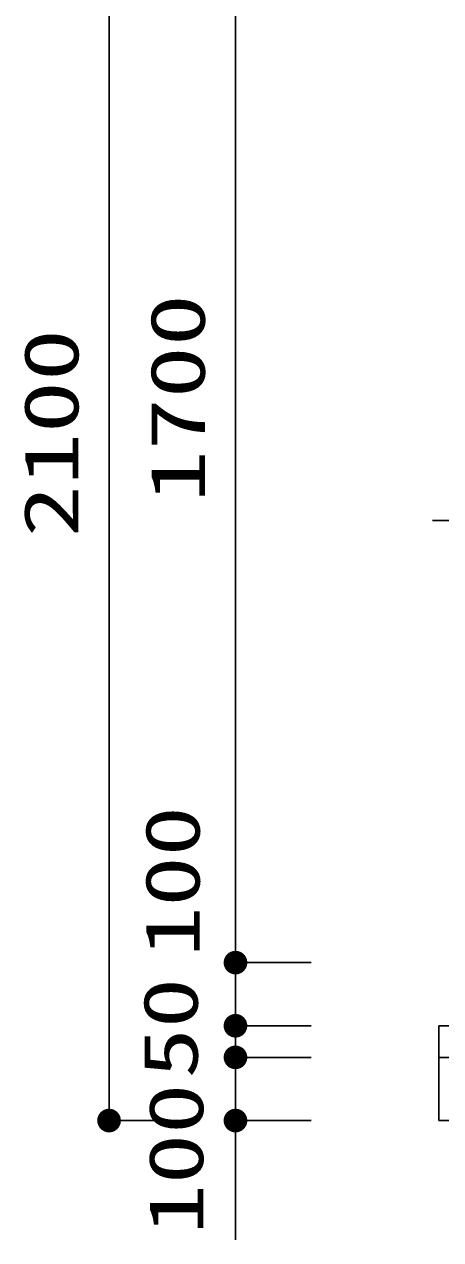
# Model space of a CAD drawing. Units: millimetres, scale not verified. Extents: x -9804 to 7514, y -6320 to 5758.
# Drawn here: x -1637 to -978, y -3338 to -1414 of the extents above; entities that cross this region are included whole.
import ezdxf
from ezdxf.enums import TextEntityAlignment as Align

# ---------------------------------------------------------------- set-up
doc = ezdxf.new("R2010")
doc.units = ezdxf.units.MM
doc.header["$LTSCALE"] = 30
for name, color, linetype, lineweight in [('0-1_KIKI', 3, 'Continuous', 25), ('0-2_SEISAKU', 2, 'Continuous', 25), ('0-6_SUNPO', 7, 'Continuous', 25)]:
    doc.layers.add(name, color=color, linetype=linetype, lineweight=lineweight)
doc.styles.add('ＭＳ ゴシック', font='')
doc.styles.get('ＭＳ ゴシック').set_extended_font_data('MS Gothic')

msp = doc.modelspace()

# ---------------------------------------------------------------- linework, layer by layer
at = {"layer": '0-1_KIKI'}
msp.add_line((-930.92, -2199.23), (-990.92, -2199.23), dxfattribs=at)
at = {"layer": '0-2_SEISAKU'}
for p, q in [((-980.88, -2999.23), (-980.88, -3149.23)), ((-980.88, -3049.23), (19.17, -3049.23)), ((-980.88, -3149.23), (19.17, -3149.23))]:
    msp.add_line(p, q, dxfattribs=at)
msp.add_lwpolyline([(-980.88, -2999.23), (19.17, -2999.23), (19.17, -3149.23)], dxfattribs=at)
at = {"layer": '0-6_SUNPO', "color": 4}
for p, q in [((-1502.45, -3149.23), (-1502.45, -1049.23)), ((-1302.45, -1199.23), (-1302.45, -2899.23)), ((-1182.45, -2899.23), (-1302.45, -2899.23)), ((-1182.45, -2899.23), (-1302.45, -2899.23)), ((-1302.45, -2899.23), (-1302.45, -2999.23)), ((-1182.45, -2999.23), (-1302.45, -2999.23)), ((-1182.45, -2999.23), (-1302.45, -2999.23)), ((-1302.45, -2999.23), (-1302.45, -3049.23)), ((-1182.45, -3049.23), (-1302.45, -3049.23)), ((-1182.45, -3049.23), (-1302.45, -3049.23)), ((-1302.45, -3049.23), (-1302.45, -3149.23)), ((-1382.45, -3149.23), (-1502.45, -3149.23)), ((-1182.45, -3149.23), (-1302.45, -3149.23)), ((-1302.45, -3158.6), (-1302.45, -3337.82))]:
    msp.add_line(p, q, dxfattribs=at)
at = {"layer": '0-6_SUNPO'}
for points in [[(-1312.87, -2883.64), (-1302.45, -2899.23), (-1315.71, -2885.97)], [(-1312.87, -2883.64), (-1302.45, -2899.23), (-1315.71, -2885.97)], [(-1309.62, -2881.9), (-1302.45, -2899.23), (-1312.87, -2883.64)], [(-1309.62, -2881.9), (-1302.45, -2899.23), (-1312.87, -2883.64)], [(-1306.11, -2880.84), (-1302.45, -2899.23), (-1309.62, -2881.9)], [(-1306.11, -2880.84), (-1302.45, -2899.23), (-1309.62, -2881.9)], [(-1302.45, -2880.48), (-1302.45, -2899.23), (-1306.11, -2880.84)], [(-1302.45, -2880.48), (-1302.45, -2899.23), (-1306.11, -2880.84)], [(-1298.79, -2880.84), (-1302.45, -2899.23), (-1302.45, -2880.48)], [(-1298.79, -2880.84), (-1302.45, -2899.23), (-1302.45, -2880.48)], [(-1295.27, -2881.9), (-1302.45, -2899.23), (-1298.79, -2880.84)], [(-1295.27, -2881.9), (-1302.45, -2899.23), (-1298.79, -2880.84)], [(-1292.03, -2883.64), (-1302.45, -2899.23), (-1295.27, -2881.9)], [(-1292.03, -2883.64), (-1302.45, -2899.23), (-1295.27, -2881.9)], [(-1289.19, -2885.97), (-1302.45, -2899.23), (-1292.03, -2883.64)], [(-1289.19, -2885.97), (-1302.45, -2899.23), (-1292.03, -2883.64)], [(-1320.84, -2895.57), (-1302.45, -2899.23), (-1321.2, -2899.23)], [(-1320.84, -2895.57), (-1302.45, -2899.23), (-1321.2, -2899.23)], [(-1321.2, -2899.23), (-1302.45, -2899.23), (-1320.84, -2902.89)], [(-1321.2, -2899.23), (-1302.45, -2899.23), (-1320.84, -2902.89)], [(-1319.77, -2892.05), (-1302.45, -2899.23), (-1320.84, -2895.57)], [(-1319.77, -2892.05), (-1302.45, -2899.23), (-1320.84, -2895.57)], [(-1320.84, -2902.89), (-1302.45, -2899.23), (-1319.77, -2906.4)], [(-1320.84, -2902.89), (-1302.45, -2899.23), (-1319.77, -2906.4)], [(-1318.04, -2888.81), (-1302.45, -2899.23), (-1319.77, -2892.05)], [(-1318.04, -2888.81), (-1302.45, -2899.23), (-1319.77, -2892.05)], [(-1319.77, -2906.4), (-1302.45, -2899.23), (-1318.04, -2909.64)], [(-1319.77, -2906.4), (-1302.45, -2899.23), (-1318.04, -2909.64)], [(-1315.71, -2885.97), (-1302.45, -2899.23), (-1318.04, -2888.81)], [(-1315.71, -2885.97), (-1302.45, -2899.23), (-1318.04, -2888.81)], [(-1318.04, -2909.64), (-1302.45, -2899.23), (-1315.71, -2912.49)], [(-1318.04, -2909.64), (-1302.45, -2899.23), (-1315.71, -2912.49)], [(-1315.71, -2912.49), (-1302.45, -2899.23), (-1312.87, -2914.82)], [(-1315.71, -2912.49), (-1302.45, -2899.23), (-1312.87, -2914.82)], [(-1312.87, -2914.82), (-1302.45, -2899.23), (-1309.62, -2916.55)], [(-1312.87, -2914.82), (-1302.45, -2899.23), (-1309.62, -2916.55)], [(-1309.62, -2916.55), (-1302.45, -2899.23), (-1306.11, -2917.62)], [(-1309.62, -2916.55), (-1302.45, -2899.23), (-1306.11, -2917.62)], [(-1306.11, -2917.62), (-1302.45, -2899.23), (-1302.45, -2917.98)], [(-1306.11, -2917.62), (-1302.45, -2899.23), (-1302.45, -2917.98)], [(-1286.86, -2888.81), (-1302.45, -2899.23), (-1289.19, -2885.97)], [(-1286.86, -2888.81), (-1302.45, -2899.23), (-1289.19, -2885.97)], [(-1285.13, -2892.05), (-1302.45, -2899.23), (-1286.86, -2888.81)], [(-1285.13, -2892.05), (-1302.45, -2899.23), (-1286.86, -2888.81)], [(-1284.06, -2895.57), (-1302.45, -2899.23), (-1285.13, -2892.05)], [(-1284.06, -2895.57), (-1302.45, -2899.23), (-1285.13, -2892.05)], [(-1283.7, -2899.23), (-1302.45, -2899.23), (-1284.06, -2895.57)], [(-1283.7, -2899.23), (-1302.45, -2899.23), (-1284.06, -2895.57)], [(-1302.45, -2917.98), (-1302.45, -2899.23), (-1298.79, -2917.62)], [(-1298.79, -2917.62), (-1302.45, -2899.23), (-1295.27, -2916.55)], [(-1295.27, -2916.55), (-1302.45, -2899.23), (-1292.03, -2914.82)], [(-1292.03, -2914.82), (-1302.45, -2899.23), (-1289.19, -2912.49)], [(-1289.19, -2912.49), (-1302.45, -2899.23), (-1286.86, -2909.64)], [(-1286.86, -2909.64), (-1302.45, -2899.23), (-1285.13, -2906.4)], [(-1285.13, -2906.4), (-1302.45, -2899.23), (-1284.06, -2902.89)], [(-1284.06, -2902.89), (-1302.45, -2899.23), (-1283.7, -2899.23)], [(-1302.45, -2917.98), (-1302.45, -2899.23), (-1298.79, -2917.62)], [(-1298.79, -2917.62), (-1302.45, -2899.23), (-1295.27, -2916.55)], [(-1295.27, -2916.55), (-1302.45, -2899.23), (-1292.03, -2914.82)], [(-1292.03, -2914.82), (-1302.45, -2899.23), (-1289.19, -2912.49)], [(-1289.19, -2912.49), (-1302.45, -2899.23), (-1286.86, -2909.64)], [(-1286.86, -2909.64), (-1302.45, -2899.23), (-1285.13, -2906.4)], [(-1285.13, -2906.4), (-1302.45, -2899.23), (-1284.06, -2902.89)], [(-1284.06, -2902.89), (-1302.45, -2899.23), (-1283.7, -2899.23)], [(-1309.62, -2981.9), (-1302.45, -2999.23), (-1312.87, -2983.64)], [(-1309.62, -2981.9), (-1302.45, -2999.23), (-1312.87, -2983.64)], [(-1306.11, -2980.84), (-1302.45, -2999.23), (-1309.62, -2981.9)], [(-1306.11, -2980.84), (-1302.45, -2999.23), (-1309.62, -2981.9)], [(-1302.45, -2980.48), (-1302.45, -2999.23), (-1306.11, -2980.84)], [(-1302.45, -2980.48), (-1302.45, -2999.23), (-1306.11, -2980.84)], [(-1298.79, -2980.84), (-1302.45, -2999.23), (-1302.45, -2980.48)], [(-1298.79, -2980.84), (-1302.45, -2999.23), (-1302.45, -2980.48)], [(-1295.27, -2981.9), (-1302.45, -2999.23), (-1298.79, -2980.84)], [(-1295.27, -2981.9), (-1302.45, -2999.23), (-1298.79, -2980.84)], [(-1292.03, -2983.64), (-1302.45, -2999.23), (-1295.27, -2981.9)], [(-1292.03, -2983.64), (-1302.45, -2999.23), (-1295.27, -2981.9)], [(-1320.84, -2995.57), (-1302.45, -2999.23), (-1321.2, -2999.23)], [(-1320.84, -2995.57), (-1302.45, -2999.23), (-1321.2, -2999.23)], [(-1321.2, -2999.23), (-1302.45, -2999.23), (-1320.84, -3002.89)], [(-1321.2, -2999.23), (-1302.45, -2999.23), (-1320.84, -3002.89)], [(-1319.77, -2992.05), (-1302.45, -2999.23), (-1320.84, -2995.57)], [(-1319.77, -2992.05), (-1302.45, -2999.23), (-1320.84, -2995.57)], [(-1320.84, -3002.89), (-1302.45, -2999.23), (-1319.77, -3006.4)], [(-1320.84, -3002.89), (-1302.45, -2999.23), (-1319.77, -3006.4)], [(-1318.04, -2988.81), (-1302.45, -2999.23), (-1319.77, -2992.05)], [(-1318.04, -2988.81), (-1302.45, -2999.23), (-1319.77, -2992.05)], [(-1319.77, -3006.4), (-1302.45, -2999.23), (-1318.04, -3009.64)], [(-1319.77, -3006.4), (-1302.45, -2999.23), (-1318.04, -3009.64)], [(-1315.71, -2985.97), (-1302.45, -2999.23), (-1318.04, -2988.81)], [(-1315.71, -2985.97), (-1302.45, -2999.23), (-1318.04, -2988.81)], [(-1318.04, -3009.64), (-1302.45, -2999.23), (-1315.71, -3012.49)], [(-1318.04, -3009.64), (-1302.45, -2999.23), (-1315.71, -3012.49)], [(-1312.87, -2983.64), (-1302.45, -2999.23), (-1315.71, -2985.97)], [(-1312.87, -2983.64), (-1302.45, -2999.23), (-1315.71, -2985.97)], [(-1315.71, -3012.49), (-1302.45, -2999.23), (-1312.87, -3014.82)], [(-1315.71, -3012.49), (-1302.45, -2999.23), (-1312.87, -3014.82)], [(-1312.87, -3014.82), (-1302.45, -2999.23), (-1309.62, -3016.55)], [(-1312.87, -3014.82), (-1302.45, -2999.23), (-1309.62, -3016.55)], [(-1309.62, -3016.55), (-1302.45, -2999.23), (-1306.11, -3017.62)], [(-1309.62, -3016.55), (-1302.45, -2999.23), (-1306.11, -3017.62)], [(-1306.11, -3017.62), (-1302.45, -2999.23), (-1302.45, -3017.98)], [(-1306.11, -3017.62), (-1302.45, -2999.23), (-1302.45, -3017.98)], [(-1289.19, -2985.97), (-1302.45, -2999.23), (-1292.03, -2983.64)], [(-1289.19, -2985.97), (-1302.45, -2999.23), (-1292.03, -2983.64)], [(-1286.86, -2988.81), (-1302.45, -2999.23), (-1289.19, -2985.97)], [(-1286.86, -2988.81), (-1302.45, -2999.23), (-1289.19, -2985.97)], [(-1285.13, -2992.05), (-1302.45, -2999.23), (-1286.86, -2988.81)], [(-1285.13, -2992.05), (-1302.45, -2999.23), (-1286.86, -2988.81)], [(-1284.06, -2995.57), (-1302.45, -2999.23), (-1285.13, -2992.05)], [(-1284.06, -2995.57), (-1302.45, -2999.23), (-1285.13, -2992.05)], [(-1283.7, -2999.23), (-1302.45, -2999.23), (-1284.06, -2995.57)], [(-1283.7, -2999.23), (-1302.45, -2999.23), (-1284.06, -2995.57)], [(-1302.45, -3017.98), (-1302.45, -2999.23), (-1298.79, -3017.62)], [(-1298.79, -3017.62), (-1302.45, -2999.23), (-1295.27, -3016.55)], [(-1295.27, -3016.55), (-1302.45, -2999.23), (-1292.03, -3014.82)], [(-1292.03, -3014.82), (-1302.45, -2999.23), (-1289.19, -3012.49)], [(-1289.19, -3012.49), (-1302.45, -2999.23), (-1286.86, -3009.64)], [(-1286.86, -3009.64), (-1302.45, -2999.23), (-1285.13, -3006.4)], [(-1285.13, -3006.4), (-1302.45, -2999.23), (-1284.06, -3002.89)], [(-1284.06, -3002.89), (-1302.45, -2999.23), (-1283.7, -2999.23)], [(-1302.45, -3017.98), (-1302.45, -2999.23), (-1298.79, -3017.62)], [(-1298.79, -3017.62), (-1302.45, -2999.23), (-1295.27, -3016.55)], [(-1295.27, -3016.55), (-1302.45, -2999.23), (-1292.03, -3014.82)], [(-1292.03, -3014.82), (-1302.45, -2999.23), (-1289.19, -3012.49)], [(-1289.19, -3012.49), (-1302.45, -2999.23), (-1286.86, -3009.64)], [(-1286.86, -3009.64), (-1302.45, -2999.23), (-1285.13, -3006.4)], [(-1285.13, -3006.4), (-1302.45, -2999.23), (-1284.06, -3002.89)], [(-1284.06, -3002.89), (-1302.45, -2999.23), (-1283.7, -2999.23)], [(-1318.04, -3038.81), (-1302.45, -3049.23), (-1319.77, -3042.05)], [(-1318.04, -3038.81), (-1302.45, -3049.23), (-1319.77, -3042.05)], [(-1315.71, -3035.97), (-1302.45, -3049.23), (-1318.04, -3038.81)], [(-1315.71, -3035.97), (-1302.45, -3049.23), (-1318.04, -3038.81)], [(-1312.87, -3033.64), (-1302.45, -3049.23), (-1315.71, -3035.97)], [(-1312.87, -3033.64), (-1302.45, -3049.23), (-1315.71, -3035.97)], [(-1309.62, -3031.9), (-1302.45, -3049.23), (-1312.87, -3033.64)], [(-1309.62, -3031.9), (-1302.45, -3049.23), (-1312.87, -3033.64)], [(-1306.11, -3030.84), (-1302.45, -3049.23), (-1309.62, -3031.9)], [(-1306.11, -3030.84), (-1302.45, -3049.23), (-1309.62, -3031.9)], [(-1302.45, -3030.48), (-1302.45, -3049.23), (-1306.11, -3030.84)], [(-1302.45, -3030.48), (-1302.45, -3049.23), (-1306.11, -3030.84)], [(-1298.79, -3030.84), (-1302.45, -3049.23), (-1302.45, -3030.48)], [(-1298.79, -3030.84), (-1302.45, -3049.23), (-1302.45, -3030.48)], [(-1295.27, -3031.9), (-1302.45, -3049.23), (-1298.79, -3030.84)], [(-1295.27, -3031.9), (-1302.45, -3049.23), (-1298.79, -3030.84)], [(-1292.03, -3033.64), (-1302.45, -3049.23), (-1295.27, -3031.9)], [(-1292.03, -3033.64), (-1302.45, -3049.23), (-1295.27, -3031.9)], [(-1289.19, -3035.97), (-1302.45, -3049.23), (-1292.03, -3033.64)], [(-1289.19, -3035.97), (-1302.45, -3049.23), (-1292.03, -3033.64)], [(-1286.86, -3038.81), (-1302.45, -3049.23), (-1289.19, -3035.97)], [(-1286.86, -3038.81), (-1302.45, -3049.23), (-1289.19, -3035.97)], [(-1285.13, -3042.05), (-1302.45, -3049.23), (-1286.86, -3038.81)], [(-1285.13, -3042.05), (-1302.45, -3049.23), (-1286.86, -3038.81)], [(-1320.84, -3045.57), (-1302.45, -3049.23), (-1321.2, -3049.23)], [(-1320.84, -3045.57), (-1302.45, -3049.23), (-1321.2, -3049.23)], [(-1321.2, -3049.23), (-1302.45, -3049.23), (-1320.84, -3052.89)], [(-1321.2, -3049.23), (-1302.45, -3049.23), (-1320.84, -3052.89)], [(-1319.77, -3042.05), (-1302.45, -3049.23), (-1320.84, -3045.57)], [(-1319.77, -3042.05), (-1302.45, -3049.23), (-1320.84, -3045.57)], [(-1320.84, -3052.89), (-1302.45, -3049.23), (-1319.77, -3056.4)], [(-1320.84, -3052.89), (-1302.45, -3049.23), (-1319.77, -3056.4)], [(-1319.77, -3056.4), (-1302.45, -3049.23), (-1318.04, -3059.64)], [(-1319.77, -3056.4), (-1302.45, -3049.23), (-1318.04, -3059.64)], [(-1318.04, -3059.64), (-1302.45, -3049.23), (-1315.71, -3062.49)], [(-1318.04, -3059.64), (-1302.45, -3049.23), (-1315.71, -3062.49)], [(-1315.71, -3062.49), (-1302.45, -3049.23), (-1312.87, -3064.82)], [(-1315.71, -3062.49), (-1302.45, -3049.23), (-1312.87, -3064.82)], [(-1312.87, -3064.82), (-1302.45, -3049.23), (-1309.62, -3066.55)], [(-1312.87, -3064.82), (-1302.45, -3049.23), (-1309.62, -3066.55)], [(-1309.62, -3066.55), (-1302.45, -3049.23), (-1306.11, -3067.62)], [(-1309.62, -3066.55), (-1302.45, -3049.23), (-1306.11, -3067.62)], [(-1306.11, -3067.62), (-1302.45, -3049.23), (-1302.45, -3067.98)], [(-1306.11, -3067.62), (-1302.45, -3049.23), (-1302.45, -3067.98)], [(-1284.06, -3045.57), (-1302.45, -3049.23), (-1285.13, -3042.05)], [(-1284.06, -3045.57), (-1302.45, -3049.23), (-1285.13, -3042.05)], [(-1283.7, -3049.23), (-1302.45, -3049.23), (-1284.06, -3045.57)], [(-1283.7, -3049.23), (-1302.45, -3049.23), (-1284.06, -3045.57)], [(-1302.45, -3067.98), (-1302.45, -3049.23), (-1298.79, -3067.62)], [(-1298.79, -3067.62), (-1302.45, -3049.23), (-1295.27, -3066.55)], [(-1295.27, -3066.55), (-1302.45, -3049.23), (-1292.03, -3064.82)], [(-1292.03, -3064.82), (-1302.45, -3049.23), (-1289.19, -3062.49)], [(-1289.19, -3062.49), (-1302.45, -3049.23), (-1286.86, -3059.64)], [(-1286.86, -3059.64), (-1302.45, -3049.23), (-1285.13, -3056.4)], [(-1285.13, -3056.4), (-1302.45, -3049.23), (-1284.06, -3052.89)], [(-1284.06, -3052.89), (-1302.45, -3049.23), (-1283.7, -3049.23)], [(-1302.45, -3067.98), (-1302.45, -3049.23), (-1298.79, -3067.62)], [(-1298.79, -3067.62), (-1302.45, -3049.23), (-1295.27, -3066.55)], [(-1295.27, -3066.55), (-1302.45, -3049.23), (-1292.03, -3064.82)], [(-1292.03, -3064.82), (-1302.45, -3049.23), (-1289.19, -3062.49)], [(-1289.19, -3062.49), (-1302.45, -3049.23), (-1286.86, -3059.64)], [(-1286.86, -3059.64), (-1302.45, -3049.23), (-1285.13, -3056.4)], [(-1285.13, -3056.4), (-1302.45, -3049.23), (-1284.06, -3052.89)], [(-1284.06, -3052.89), (-1302.45, -3049.23), (-1283.7, -3049.23)], [(-1512.87, -3133.64), (-1502.45, -3149.23), (-1515.71, -3135.97)], [(-1509.62, -3131.9), (-1502.45, -3149.23), (-1512.87, -3133.64)], [(-1506.11, -3130.84), (-1502.45, -3149.23), (-1509.62, -3131.9)], [(-1502.45, -3130.48), (-1502.45, -3149.23), (-1506.11, -3130.84)], [(-1498.79, -3130.84), (-1502.45, -3149.23), (-1502.45, -3130.48)], [(-1495.27, -3131.9), (-1502.45, -3149.23), (-1498.79, -3130.84)], [(-1492.03, -3133.64), (-1502.45, -3149.23), (-1495.27, -3131.9)], [(-1489.19, -3135.97), (-1502.45, -3149.23), (-1492.03, -3133.64)], [(-1312.87, -3133.64), (-1302.45, -3149.23), (-1315.71, -3135.97)], [(-1309.62, -3131.9), (-1302.45, -3149.23), (-1312.87, -3133.64)], [(-1306.11, -3130.84), (-1302.45, -3149.23), (-1309.62, -3131.9)], [(-1302.45, -3130.48), (-1302.45, -3149.23), (-1306.11, -3130.84)], [(-1298.79, -3130.84), (-1302.45, -3149.23), (-1302.45, -3130.48)], [(-1295.27, -3131.9), (-1302.45, -3149.23), (-1298.79, -3130.84)], [(-1292.03, -3133.64), (-1302.45, -3149.23), (-1295.27, -3131.9)], [(-1289.19, -3135.97), (-1302.45, -3149.23), (-1292.03, -3133.64)], [(-1520.84, -3145.57), (-1502.45, -3149.23), (-1521.2, -3149.23)], [(-1521.2, -3149.23), (-1502.45, -3149.23), (-1520.84, -3152.89)], [(-1519.77, -3142.05), (-1502.45, -3149.23), (-1520.84, -3145.57)], [(-1520.84, -3152.89), (-1502.45, -3149.23), (-1519.77, -3156.4)], [(-1518.04, -3138.81), (-1502.45, -3149.23), (-1519.77, -3142.05)], [(-1519.77, -3156.4), (-1502.45, -3149.23), (-1518.04, -3159.64)], [(-1515.71, -3135.97), (-1502.45, -3149.23), (-1518.04, -3138.81)], [(-1518.04, -3159.64), (-1502.45, -3149.23), (-1515.71, -3162.49)], [(-1515.71, -3162.49), (-1502.45, -3149.23), (-1512.87, -3164.82)], [(-1512.87, -3164.82), (-1502.45, -3149.23), (-1509.62, -3166.55)], [(-1509.62, -3166.55), (-1502.45, -3149.23), (-1506.11, -3167.62)], [(-1506.11, -3167.62), (-1502.45, -3149.23), (-1502.45, -3167.98)], [(-1486.86, -3138.81), (-1502.45, -3149.23), (-1489.19, -3135.97)], [(-1485.13, -3142.05), (-1502.45, -3149.23), (-1486.86, -3138.81)], [(-1484.06, -3145.57), (-1502.45, -3149.23), (-1485.13, -3142.05)], [(-1483.7, -3149.23), (-1502.45, -3149.23), (-1484.06, -3145.57)], [(-1502.45, -3167.98), (-1502.45, -3149.23), (-1498.79, -3167.62)], [(-1498.79, -3167.62), (-1502.45, -3149.23), (-1495.27, -3166.55)], [(-1495.27, -3166.55), (-1502.45, -3149.23), (-1492.03, -3164.82)], [(-1492.03, -3164.82), (-1502.45, -3149.23), (-1489.19, -3162.49)], [(-1489.19, -3162.49), (-1502.45, -3149.23), (-1486.86, -3159.64)], [(-1486.86, -3159.64), (-1502.45, -3149.23), (-1485.13, -3156.4)], [(-1485.13, -3156.4), (-1502.45, -3149.23), (-1484.06, -3152.89)], [(-1484.06, -3152.89), (-1502.45, -3149.23), (-1483.7, -3149.23)], [(-1320.84, -3145.57), (-1302.45, -3149.23), (-1321.2, -3149.23)], [(-1321.2, -3149.23), (-1302.45, -3149.23), (-1320.84, -3152.89)], [(-1319.77, -3142.05), (-1302.45, -3149.23), (-1320.84, -3145.57)], [(-1320.84, -3152.89), (-1302.45, -3149.23), (-1319.77, -3156.4)], [(-1318.04, -3138.81), (-1302.45, -3149.23), (-1319.77, -3142.05)], [(-1319.77, -3156.4), (-1302.45, -3149.23), (-1318.04, -3159.64)], [(-1315.71, -3135.97), (-1302.45, -3149.23), (-1318.04, -3138.81)], [(-1318.04, -3159.64), (-1302.45, -3149.23), (-1315.71, -3162.49)], [(-1315.71, -3162.49), (-1302.45, -3149.23), (-1312.87, -3164.82)], [(-1312.87, -3164.82), (-1302.45, -3149.23), (-1309.62, -3166.55)], [(-1309.62, -3166.55), (-1302.45, -3149.23), (-1306.11, -3167.62)], [(-1306.11, -3167.62), (-1302.45, -3149.23), (-1302.45, -3167.98)], [(-1286.86, -3138.81), (-1302.45, -3149.23), (-1289.19, -3135.97)], [(-1285.13, -3142.05), (-1302.45, -3149.23), (-1286.86, -3138.81)], [(-1284.06, -3145.57), (-1302.45, -3149.23), (-1285.13, -3142.05)], [(-1283.7, -3149.23), (-1302.45, -3149.23), (-1284.06, -3145.57)], [(-1302.45, -3167.98), (-1302.45, -3149.23), (-1298.79, -3167.62)], [(-1298.79, -3167.62), (-1302.45, -3149.23), (-1295.27, -3166.55)], [(-1295.27, -3166.55), (-1302.45, -3149.23), (-1292.03, -3164.82)], [(-1292.03, -3164.82), (-1302.45, -3149.23), (-1289.19, -3162.49)], [(-1289.19, -3162.49), (-1302.45, -3149.23), (-1286.86, -3159.64)], [(-1286.86, -3159.64), (-1302.45, -3149.23), (-1285.13, -3156.4)], [(-1285.13, -3156.4), (-1302.45, -3149.23), (-1284.06, -3152.89)], [(-1284.06, -3152.89), (-1302.45, -3149.23), (-1283.7, -3149.23)]]:
    msp.add_solid(points, dxfattribs=at)

# ---------------------------------------------------------------- texts
at = {"layer": '0-6_SUNPO', "color": 3, "style": 'ＭＳ ゴシック'}
for s, width, p in [('1700', 1.4, (-1324.95, -2170.94)), ('2100', 1.4, (-1524.95, -2226.08)), ('100', 1.35, (-1333.17, -2890.05)), ('50', 1.35, (-1336.2, -3082.51)), ('100', 1.35, (-1327.48, -3329.4))]:
    msp.add_text(s, height=86.59, rotation=90, dxfattribs=dict(at, width=width)).set_placement(p, align=Align.BOTTOM_LEFT)

doc.saveas('drawing.dxf')
